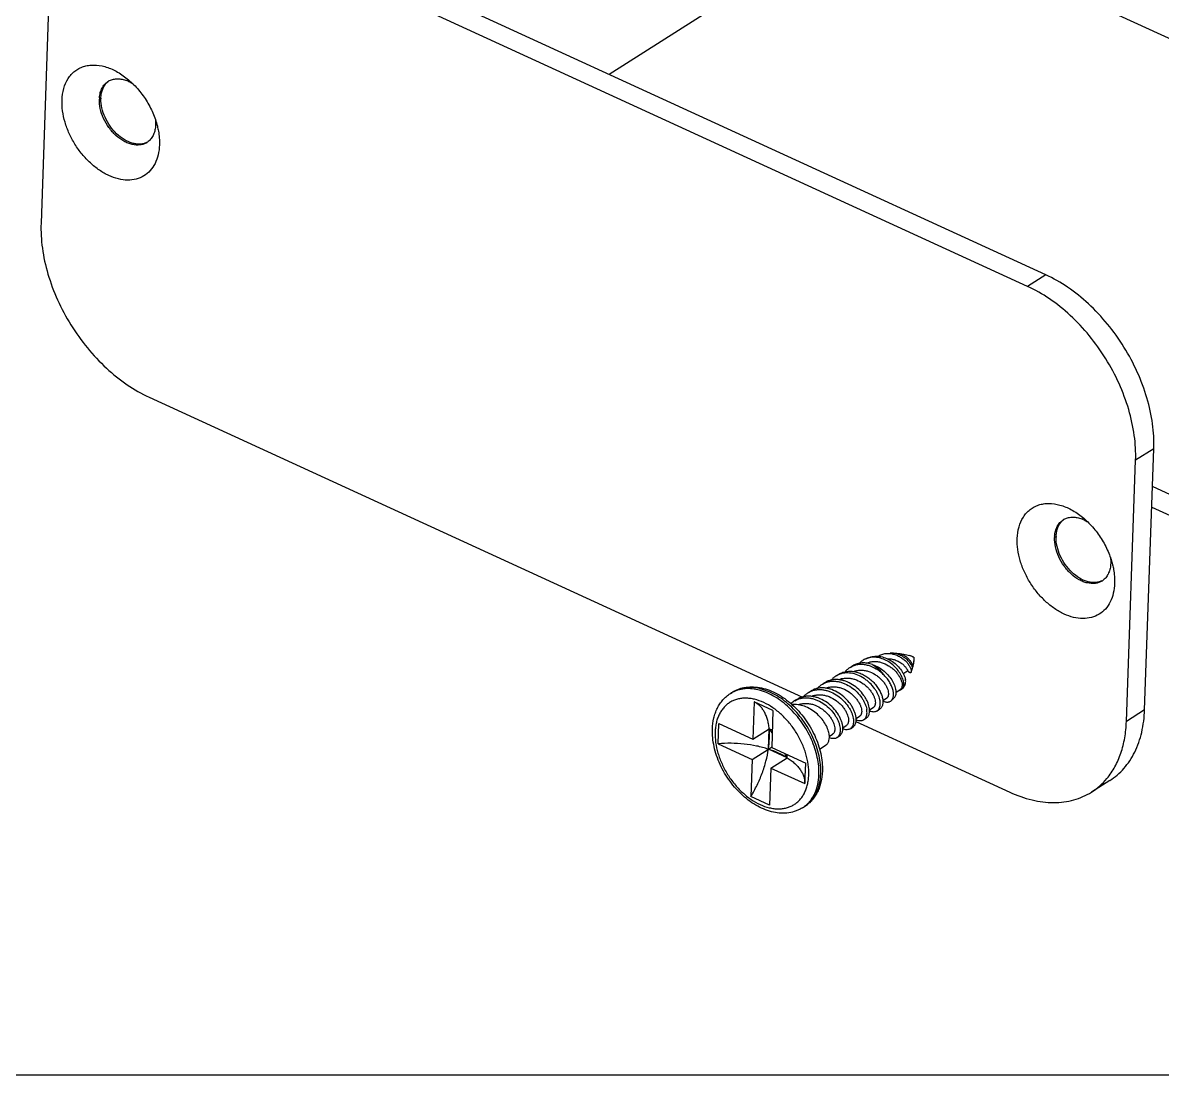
# Model space of a CAD drawing. Header units: millimetres. Extents: x 1354 to 1948, y 682 to 1102.
# Drawn here: x 1629.7 to 1724.2, y 834.4 to 921.6 of the extents above; entities that cross this region are included whole.
import ezdxf

# ---------------------------------------------------------------- set-up
doc = ezdxf.new("R2010")
doc.units = ezdxf.units.MM
doc.layers.add('02___PRT_ALL_AXES', color=7, linetype='Continuous')

msp = doc.modelspace()

# ---------------------------------------------------------------- linework, layer by layer
at = {"color": 7, "linetype": 'Continuous'}
for p, q in [((1667.264, 946.687), (1739.134, 913.706)), ((1714.506, 900.721), (1643.163, 933.46)), ((1712.994, 899.764), (1641.651, 932.503)), ((1700.546, 931.414), (1678.309, 917.332)), ((1631.98, 926.629), (1631.231, 904.991)), ((1714.506, 900.721), (1712.994, 899.764)), ((1640.187, 890.584), (1694.34, 865.733)), ((1723.461, 886.307), (1721.95, 885.35)), ((1722.698, 864.675), (1723.461, 886.307)), ((1721.187, 863.718), (1721.95, 885.35)), ((1737.822, 876.526), (1723.351, 883.167)), ((1723.291, 881.477), (1733.907, 876.605)), ((1703.578, 869.031), (1703.576, 868.941)), ((1702.699, 867.672), (1703.056, 867.898)), ((1703.142, 867.823), (1703.143, 867.822)), ((1702.084, 866.123), (1702.442, 866.35)), ((1700.999, 865.436), (1701.308, 865.632)), ((1698.781, 863.956), (1699.075, 864.142)), ((1699.895, 864.662), (1700.208, 864.86)), ((1722.698, 864.675), (1721.187, 863.718)), ((1697.678, 863.182), (1697.975, 863.37)), ((1698.77, 863.7), (1711.515, 857.851)), ((1696.563, 862.476), (1696.841, 862.652)), ((1719.805, 858.811), (1718.293, 857.853))]:
    msp.add_line(p, q, dxfattribs=at)
msp.add_lwpolyline([(1575.414, 1063.879), (1911.755, 1063.879), (1911.755, 834.397), (1575.414, 834.397)], close=True)
msp.add_lwpolyline([(1703.054, 867.895), (1703.09, 867.869), (1703.13, 867.834), (1703.142, 867.823)], dxfattribs=at)
for centre, radius, start, end in [((1637.665, 915.66), 1.389, 128.69804, 139.38825), ((1637.5, 915.628), 1.327, 119.58226, 122.35306), ((1637.506, 915.619), 1.338, 116.11585, 119.57897), ((1637.369, 914.321), 2.673, 65.31698, 68.98037), ((1638.703, 915.19), 2.638, 175.74058, 177.98688), ((1638.924, 915.267), 2.733, 177.98347, 179.33405), ((1639.29, 912.802), 1.329, 302.35439, 303.99527), ((1639.283, 912.811), 1.339, 304.00094, 308.56211), ((1716.831, 879.331), 1.389, 128.69804, 139.38825), ((1716.666, 879.3), 1.327, 119.58226, 122.35306), ((1716.671, 879.29), 1.338, 116.11585, 119.57897), ((1716.534, 877.992), 2.673, 65.31698, 68.98037), ((1717.868, 878.862), 2.638, 175.74058, 177.98688), ((1718.09, 878.938), 2.733, 177.98347, 179.33405), ((1718.449, 876.483), 1.339, 304.00094, 308.56211), ((1718.455, 876.474), 1.329, 302.35439, 303.99527), ((1701.652, 867.512), 1.86, 74.94852, 82.05967), ((1703.469, 868.658), 0.388, 73.66735, 80.00735), ((1699.123, 866.809), 1.611, 111.88409, 120.97083), ((1703.328, 868.231), 0.141, 335.85005, 337.56076), ((1703.353, 868.173), 0.104, 359.35196, 0.05385), ((1696.834, 865.408), 1.633, 111.90677, 120.97882), ((1697.972, 866.098), 1.628, 111.63609, 120.95754), ((1698.001, 865.802), 1.497, 104.86425, 114.11643), ((1689.696, 863.918), 2.493, 118.18755, 122.34005), ((1695.682, 864.701), 1.647, 111.74642, 120.97863), ((1696.867, 865.081), 1.5, 105.56416, 112.77965), ((1702.339, 866.685), 0.388, 274.53393, 279.11063), ((1694.552, 863.998), 1.667, 121.03963, 134.71918), ((1694.546, 864.004), 1.659, 112.04989, 120.97927), ((1694.58, 863.677), 1.526, 105.84751, 112.43857), ((1695.712, 864.399), 1.522, 105.13433, 113.9177), ((1693.023, 858.665), 2.489, 302.34485, 306.48784), ((1693.176, 858.763), 2.491, 302.34624, 307.11298)]:
    msp.add_arc(centre, radius, start, end, dxfattribs=at)
for points, start_tangent, end_tangent in [([(1632.974, 915.189), (1633.121, 916.161), (1633.481, 916.977), (1633.735, 917.313), (1634.035, 917.594), (1634.375, 917.816), (1634.752, 917.977), (1635.16, 918.074), (1635.593, 918.105), (1636.512, 917.972), (1637.458, 917.585), (1638.38, 916.964)], (0.035258, 0.999378), (0.775218, -0.631693)), ([(1636.073, 915.386), (1636.145, 915.819), (1636.293, 916.199), (1636.51, 916.512), (1636.79, 916.749)], (0.074406, 0.997228), (0.844758, 0.535148)), ([(1636.193, 915.363), (1636.229, 915.712), (1636.313, 916.034), (1636.441, 916.319), (1636.611, 916.564)], (0.035258, 0.999378), (0.651286, 0.758832)), ([(1636.917, 916.82), (1637.232, 916.929), (1637.578, 916.966), (1637.947, 916.927), (1638.327, 916.816)], (0.897883, 0.440234), (0.933529, -0.358503)), ([(1638.38, 916.964), (1639.218, 916.153), (1639.937, 915.191), (1640.5, 914.13), (1640.874, 913.025)], (0.775218, -0.631693), (0.239675, -0.970853)), ([(1638.485, 916.75), (1638.586, 916.701), (1638.885, 916.527)], (0.908871, -0.417077), (0.836923, -0.54732)), ([(1641.046, 911.485), (1640.938, 910.663), (1640.679, 909.944), (1640.279, 909.356), (1639.754, 908.92), (1639.123, 908.655), (1638.411, 908.569), (1637.645, 908.666), (1636.855, 908.943), (1636.07, 909.389), (1635.322, 909.986), (1634.639, 910.712), (1634.046, 911.54), (1633.568, 912.436), (1633.222, 913.367), (1633.021, 914.296), (1632.974, 915.189)], (-0.035258, -0.999378), (0.035258, 0.999378)), ([(1640, 911.68), (1639.734, 911.55), (1639.438, 911.478), (1638.784, 911.515), (1638.441, 911.622), (1638.097, 911.786), (1637.435, 912.269), (1636.858, 912.921), (1636.414, 913.686), (1636.142, 914.497), (1636.067, 915.283)], (-0.844758, -0.535148), (0.035258, 0.999378)), ([(1639.979, 911.679), (1639.708, 911.585), (1639.414, 911.545), (1639.102, 911.56), (1638.779, 911.629), (1638.123, 911.924), (1637.499, 912.407), (1636.956, 913.039), (1636.537, 913.771), (1636.275, 914.545), (1636.192, 915.298)], (-0.905374, -0.424615), (0.011692, 0.999932)), ([(1640.699, 913.64), (1640.713, 913.514), (1640.724, 913.146)], (0.128366, -0.991727), (-0.035258, -0.999378)), ([(1640.724, 913.146), (1640.673, 912.721), (1640.552, 912.341), (1640.365, 912.019), (1640.118, 911.764)], (-0.035258, -0.999378), (-0.781979, -0.623305)), ([(1640.874, 913.025), (1640.958, 912.63), (1641.046, 911.485)], (0.239675, -0.970853), (-0.035258, -0.999378)), ([(1631.231, 904.991), (1631.341, 902.931), (1631.805, 900.786), (1632.604, 898.639), (1633.708, 896.572), (1635.075, 894.665), (1636.651, 892.99), (1638.377, 891.612), (1640.187, 890.584)], (-0.034609, -0.999401), (0.908872, -0.417076)), ([(1723.461, 886.307), (1723.352, 888.367), (1722.889, 890.513), (1722.091, 892.661), (1720.987, 894.729), (1719.62, 896.638), (1718.043, 898.314), (1716.316, 899.693), (1714.506, 900.721)], (0.035258, 0.999378), (-0.908872, 0.417076)), ([(1721.95, 885.35), (1721.841, 887.41), (1721.378, 889.556), (1720.579, 891.704), (1719.475, 893.772), (1718.108, 895.681), (1716.531, 897.356), (1714.804, 898.735), (1712.994, 899.764)], (0.035258, 0.999378), (-0.908872, 0.417076)), ([(1712.139, 878.861), (1712.286, 879.832), (1712.646, 880.649), (1712.901, 880.984), (1713.2, 881.265), (1713.541, 881.488), (1713.918, 881.648), (1714.325, 881.745), (1714.759, 881.777), (1715.677, 881.644), (1716.624, 881.256), (1717.545, 880.635)], (0.035258, 0.999378), (0.775218, -0.631693)), ([(1715.238, 879.058), (1715.311, 879.491), (1715.458, 879.871), (1715.676, 880.184), (1715.956, 880.421)], (0.074406, 0.997228), (0.844758, 0.535148)), ([(1715.359, 879.034), (1715.395, 879.384), (1715.478, 879.705), (1715.606, 879.991), (1715.776, 880.235)], (0.035258, 0.999378), (0.651286, 0.758832)), ([(1716.082, 880.491), (1716.397, 880.601), (1716.744, 880.637), (1717.112, 880.599), (1717.493, 880.487)], (0.897883, 0.440234), (0.933529, -0.358503)), ([(1717.545, 880.635), (1718.383, 879.825), (1719.103, 878.863), (1719.665, 877.801), (1720.04, 876.697)], (0.775218, -0.631693), (0.239675, -0.970853)), ([(1717.65, 880.421), (1717.751, 880.372), (1718.051, 880.199)], (0.908871, -0.417077), (0.836923, -0.54732)), ([(1720.211, 875.156), (1720.103, 874.335), (1719.845, 873.616), (1719.445, 873.027), (1718.919, 872.592), (1718.289, 872.326), (1717.576, 872.24), (1716.811, 872.338), (1716.02, 872.614), (1715.236, 873.06), (1714.488, 873.658), (1713.804, 874.384), (1713.212, 875.211), (1712.733, 876.107), (1712.387, 877.038), (1712.187, 877.968), (1712.139, 878.861)], (-0.035258, -0.999378), (0.035258, 0.999378)), ([(1719.166, 875.351), (1718.899, 875.221), (1718.603, 875.15), (1717.95, 875.186), (1717.606, 875.293), (1717.262, 875.457), (1716.601, 875.94), (1716.023, 876.593), (1715.579, 877.357), (1715.308, 878.168), (1715.233, 878.955)], (-0.844758, -0.535148), (0.035258, 0.999378)), ([(1719.144, 875.35), (1718.874, 875.256), (1718.58, 875.216), (1718.268, 875.231), (1717.944, 875.3), (1717.289, 875.595), (1716.665, 876.078), (1716.122, 876.711), (1715.703, 877.443), (1715.441, 878.216), (1715.357, 878.97)], (-0.905374, -0.424615), (0.011692, 0.999932)), ([(1719.865, 877.312), (1719.879, 877.186), (1719.889, 876.818)], (0.128366, -0.991727), (-0.035258, -0.999378)), ([(1719.889, 876.818), (1719.838, 876.393), (1719.717, 876.013), (1719.531, 875.691), (1719.284, 875.435)], (-0.035258, -0.999378), (-0.781979, -0.623305)), ([(1720.04, 876.697), (1720.124, 876.302), (1720.211, 875.156)], (0.239675, -0.970853), (-0.035258, -0.999378)), ([(1699.595, 868.903), (1699.31, 868.743), (1699.064, 868.525)], (-0.920171, -0.391516), (-0.674561, -0.738219)), ([(1699.887, 868.994), (1699.812, 868.977), (1699.595, 868.903)], (-0.978411, -0.206668), (-0.920171, -0.391516)), ([(1699.883, 869.017), (1700.106, 869.08), (1700.341, 869.112), (1700.584, 869.112), (1700.832, 869.08), (1701.328, 868.927), (1701.797, 868.667), (1702.21, 868.324), (1702.541, 867.932), (1702.669, 867.728), (1702.769, 867.527), (1702.84, 867.334), (1702.882, 867.153)], (0.938971, 0.343995), (0.150544, -0.988603)), ([(1702.715, 866.952), (1702.678, 867.135), (1702.614, 867.329), (1702.524, 867.53), (1702.408, 867.732), (1702.106, 868.125), (1701.726, 868.477), (1701.289, 868.758), (1700.82, 868.947), (1700.344, 869.029), (1700.112, 869.026), (1699.887, 868.994)], (-0.132143, 0.991231), (-0.978411, -0.206668)), ([(1700.609, 869.111), (1700.909, 869.262), (1701.245, 869.34)], (0.831165, 0.556026), (0.993792, 0.111256)), ([(1701.245, 869.34), (1701.332, 869.347), (1701.602, 869.34)], (0.993792, 0.111256), (0.994514, -0.1046)), ([(1701.364, 868.909), (1701.701, 868.891), (1702.035, 868.804), (1702.347, 868.66), (1702.618, 868.476), (1702.831, 868.277), (1702.912, 868.182), (1702.975, 868.094), (1703.021, 868.018), (1703.048, 867.957), (1703.055, 867.934), (1703.059, 867.916), (1703.06, 867.909), (1703.059, 867.904), (1703.056, 867.898)], (0.998389, 0.056743), (-0.844821, -0.53505)), ([(1701.602, 869.34), (1701.918, 869.279), (1702.227, 869.165), (1702.519, 869.004), (1702.782, 868.806), (1703.006, 868.585), (1703.18, 868.355), (1703.246, 868.243), (1703.297, 868.137), (1703.333, 868.037), (1703.353, 867.948)], (0.994514, -0.1046), (0.153777, -0.988106)), ([(1701.909, 869.354), (1701.833, 869.363), (1701.607, 869.368)], (-0.9906, 0.136792), (-0.998975, -0.045275)), ([(1701.907, 869.354), (1701.967, 869.361), (1702.152, 869.365)], (0.988092, 0.153865), (0.998198, -0.060014)), ([(1703.414, 868.318), (1703.346, 868.443), (1703.245, 868.584), (1703.113, 868.732), (1702.954, 868.878), (1702.772, 869.014), (1702.571, 869.135), (1702.135, 869.308)], (-0.416452, 0.909158), (-0.965822, 0.259205)), ([(1702.152, 869.365), (1702.389, 869.328), (1702.623, 869.248), (1702.846, 869.128), (1703.048, 868.977), (1703.219, 868.802), (1703.351, 868.619), (1703.4, 868.528), (1703.437, 868.441), (1703.461, 868.359), (1703.472, 868.286)], (0.998198, -0.060014), (0.067879, -0.997694)), ([(1703.536, 869.039), (1703.513, 869.049), (1703.486, 869.061), (1703.418, 869.093), (1703.335, 869.13), (1703.237, 869.165)], (-0.930362, 0.366642), (-0.949843, 0.312727)), ([(1703.576, 868.941), (1703.544, 868.612), (1703.472, 868.286)], (-0.035497, -0.99937), (-0.274022, -0.961723)), ([(1703.578, 869.031), (1703.561, 869.031), (1703.536, 869.039)], (-0.948609, -0.316451), (-0.930362, 0.366642)), ([(1697.364, 867.631), (1697.69, 867.781), (1698.049, 867.859), (1698.429, 867.864), (1698.819, 867.797), (1699.207, 867.663), (1699.581, 867.467), (1699.929, 867.22), (1700.242, 866.932), (1700.509, 866.615), (1700.724, 866.283), (1700.881, 865.951), (1700.977, 865.632), (1701.001, 865.482), (1701.01, 865.34), (1700.983, 865.088), (1700.947, 864.981), (1700.898, 864.888), (1700.836, 864.81), (1700.761, 864.749)], (0.85728, 0.51485), (-0.831875, -0.554964)), ([(1698.294, 868.19), (1698.069, 868.027), (1697.873, 867.825)], (-0.857238, -0.51492), (-0.633916, -0.773402)), ([(1700.144, 868.433), (1699.711, 868.539), (1699.285, 868.558), (1699.079, 868.533), (1698.882, 868.486), (1698.694, 868.416), (1698.517, 868.324)], (-0.945959, 0.324286), (-0.857093, -0.515161)), ([(1701.034, 867.613), (1700.756, 867.849), (1700.454, 868.053), (1699.802, 868.338), (1699.468, 868.409), (1699.139, 868.427), (1698.821, 868.393), (1698.523, 868.304)], (-0.725506, 0.688216), (-0.927853, -0.372947)), ([(1698.576, 867.841), (1698.854, 867.929), (1699.151, 867.963), (1699.458, 867.945), (1699.768, 867.876), (1700.362, 867.603), (1700.63, 867.411), (1700.869, 867.193), (1701.073, 866.957), (1701.237, 866.714), (1701.359, 866.473), (1701.435, 866.244), (1701.466, 866.037), (1701.453, 865.862), (1701.431, 865.788), (1701.399, 865.724), (1701.358, 865.672), (1701.308, 865.632)], (0.91949, 0.393114), (-0.844927, -0.534881)), ([(1699.679, 868.546), (1699.957, 868.64), (1700.254, 868.68), (1700.563, 868.667), (1700.875, 868.602), (1701.475, 868.333), (1701.747, 868.142), (1701.99, 867.924), (1702.197, 867.687), (1702.365, 867.442), (1702.489, 867.199), (1702.568, 866.968), (1702.6, 866.76), (1702.588, 866.582), (1702.566, 866.507), (1702.533, 866.443), (1702.492, 866.39), (1702.442, 866.35)], (0.910228, 0.414108), (-0.844801, -0.535081)), ([(1700.144, 868.433), (1700.649, 868.2), (1701.111, 867.87), (1701.504, 867.472), (1701.807, 867.037), (1701.919, 866.817), (1702.004, 866.601), (1702.06, 866.394), (1702.087, 866.2), (1702.087, 866.024), (1702.058, 865.87), (1702.004, 865.74), (1701.926, 865.639)], (0.945959, -0.324286), (-0.722042, -0.69185)), ([(1700.144, 868.433), (1700.62, 868.085), (1701.034, 867.613)], (0.874362, -0.485273), (0.578057, -0.815997)), ([(1703.353, 867.948), (1703.358, 867.869), (1703.348, 867.806)], (0.153777, -0.988106), (-0.330218, -0.943905)), ([(1703.435, 868.267), (1703.431, 868.279), (1703.414, 868.318)], (-0.342771, 0.939419), (-0.416452, 0.909158)), ([(1703.451, 868.216), (1703.448, 868.227), (1703.435, 868.267)], (-0.223767, 0.974643), (-0.342771, 0.939419)), ([(1703.455, 868.196), (1703.454, 868.201), (1703.451, 868.216)], (-0.15012, 0.988668), (-0.223767, 0.974643)), ([(1703.457, 868.174), (1703.456, 868.179), (1703.455, 868.196)], (-0.000885, 1), (-0.15012, 0.988668)), ([(1703.455, 868.156), (1703.456, 868.16), (1703.457, 868.172)], (0.253079, 0.967446), (0.011365, 0.999935)), ([(1703.466, 868.2), (1703.464, 868.194), (1703.458, 868.177)], (-0.242951, -0.970039), (-0.381811, -0.92424)), ([(1703.471, 868.225), (1703.47, 868.219), (1703.466, 868.2)], (-0.126522, -0.991964), (-0.242951, -0.970039)), ([(1703.472, 868.286), (1703.473, 868.27), (1703.471, 868.225)], (0.067879, -0.997694), (-0.126522, -0.991964)), ([(1699.878, 864.865), (1699.818, 865.107), (1699.72, 865.36), (1699.588, 865.617), (1699.422, 865.873), (1699.001, 866.355), (1698.483, 866.757), (1697.905, 867.041), (1697.606, 867.128), (1697.307, 867.175), (1697.013, 867.18), (1696.73, 867.143), (1696.463, 867.064), (1696.216, 866.942)], (-0.179337, 0.983788), (-0.85728, -0.514851)), ([(1696.225, 866.924), (1696.475, 867.002), (1696.74, 867.044), (1697.015, 867.047), (1697.297, 867.013), (1697.58, 866.942), (1697.86, 866.838), (1698.394, 866.537), (1698.866, 866.138), (1699.249, 865.675), (1699.399, 865.433), (1699.519, 865.19), (1699.607, 864.952), (1699.664, 864.724)], (0.927591, 0.373598), (0.178659, -0.983911)), ([(1697.135, 867.494), (1696.915, 867.335), (1696.723, 867.141)], (-0.857249, -0.514902), (-0.642676, -0.766138)), ([(1698.365, 867.707), (1697.85, 867.725), (1697.605, 867.685), (1697.372, 867.611)], (-0.987875, 0.155249), (-0.92946, -0.368922)), ([(1697.616, 867.249), (1697.903, 867.298), (1698.203, 867.297), (1698.508, 867.246), (1698.81, 867.15), (1699.379, 866.837), (1699.63, 866.633), (1699.853, 866.407), (1700.04, 866.168), (1700.188, 865.925), (1700.295, 865.686), (1700.36, 865.462), (1700.381, 865.259), (1700.361, 865.087), (1700.336, 865.015), (1700.302, 864.952), (1700.259, 864.9), (1700.208, 864.86)], (0.966277, 0.257505), (-0.844758, -0.535149)), ([(1700.704, 864.787), (1700.787, 865.107), (1700.79, 865.202), (1700.784, 865.302), (1700.75, 865.515), (1700.685, 865.74), (1700.589, 865.975), (1700.462, 866.212), (1700.307, 866.447), (1699.919, 866.893), (1699.692, 867.093), (1699.446, 867.272), (1698.918, 867.552), (1698.365, 867.707)], (0.466493, 0.884525), (-0.987875, 0.155249)), ([(1701.693, 865.427), (1701.758, 865.497), (1701.811, 865.582), (1701.851, 865.682), (1701.877, 865.795), (1701.885, 866.056), (1701.831, 866.351), (1701.716, 866.669), (1701.542, 866.994), (1701.313, 867.313), (1701.034, 867.613)], (0.757036, 0.653373), (-0.725506, 0.688216)), ([(1702.715, 866.952), (1702.726, 866.799), (1702.714, 866.661), (1702.681, 866.541), (1702.628, 866.443)], (0.132143, -0.991231), (-0.586413, -0.810012)), ([(1702.828, 866.739), (1702.887, 866.916), (1702.893, 867.028), (1702.882, 867.153)], (0.534631, 0.845086), (-0.150544, 0.988603)), ([(1703.348, 867.806), (1703.335, 867.779), (1703.317, 867.76), (1703.295, 867.748), (1703.269, 867.745), (1703.241, 867.75), (1703.209, 867.765), (1703.176, 867.789), (1703.143, 867.822)], (-0.330218, -0.943905), (-0.666319, 0.745666)), ([(1686.878, 863.095), (1686.997, 863.999), (1687.121, 864.419), (1687.288, 864.812), (1687.497, 865.173), (1687.748, 865.499), (1688.038, 865.784), (1688.362, 866.024)], (0.035258, 0.999378), (0.844843, 0.535014)), ([(1688.516, 866.121), (1688.782, 866.27), (1689.062, 866.39), (1689.66, 866.54), (1690.291, 866.572), (1690.941, 866.488), (1691.596, 866.293), (1692.243, 865.994), (1692.872, 865.599), (1693.471, 865.117), (1694.03, 864.558), (1694.536, 863.933), (1694.979, 863.256), (1695.352, 862.54), (1695.645, 861.801), (1695.853, 861.053), (1695.992, 859.588)], (0.844843, 0.535014), (-0.035258, -0.999378)), ([(1695.858, 859.396), (1695.836, 860.115), (1695.718, 860.863), (1695.508, 861.623), (1695.211, 862.377), (1694.833, 863.11), (1694.383, 863.805), (1693.869, 864.447), (1693.304, 865.022), (1692.7, 865.518), (1692.07, 865.923), (1691.427, 866.23), (1690.787, 866.43), (1690.162, 866.52), (1689.567, 866.498), (1689.284, 866.445), (1689.014, 866.364), (1688.757, 866.256), (1688.516, 866.121)], (0.035258, 0.999378), (-0.844863, -0.534982)), ([(1695.705, 859.298), (1695.683, 860.003), (1695.571, 860.735), (1695.37, 861.479), (1695.085, 862.219), (1694.722, 862.939), (1694.288, 863.625), (1693.793, 864.262), (1693.246, 864.836), (1692.66, 865.336), (1692.046, 865.751), (1691.418, 866.073), (1690.789, 866.294), (1690.172, 866.41), (1689.579, 866.419), (1689.297, 866.382), (1689.024, 866.32), (1688.765, 866.23), (1688.518, 866.115)], (0.035258, 0.999378), (-0.881396, -0.472379)), ([(1694.421, 865.759), (1694.614, 865.954), (1694.834, 866.112)], (0.646297, 0.763086), (0.857277, 0.514856)), ([(1698.766, 864.134), (1698.705, 864.38), (1698.608, 864.637), (1698.474, 864.899), (1698.307, 865.159), (1697.88, 865.648), (1697.357, 866.058), (1696.772, 866.347), (1696.469, 866.436), (1696.166, 866.484), (1695.869, 866.49), (1695.583, 866.452), (1695.313, 866.372), (1695.063, 866.25)], (-0.175875, 0.984413), (-0.857279, -0.514853)), ([(1695.072, 866.23), (1695.325, 866.309), (1695.593, 866.35), (1695.872, 866.352), (1696.156, 866.316), (1696.442, 866.244), (1696.725, 866.138), (1697.265, 865.831), (1697.743, 865.425), (1698.128, 864.956), (1698.28, 864.709), (1698.401, 864.463), (1698.49, 864.221), (1698.546, 863.989)], (0.928623, 0.371025), (0.175201, -0.984533)), ([(1695.576, 866.449), (1695.771, 866.647), (1695.994, 866.809)], (0.64108, 0.767474), (0.857279, 0.514853)), ([(1696.465, 866.526), (1696.752, 866.579), (1697.052, 866.58), (1697.358, 866.532), (1697.662, 866.437), (1698.234, 866.126), (1698.488, 865.922), (1698.712, 865.696), (1698.901, 865.457), (1699.052, 865.213), (1699.16, 864.973), (1699.225, 864.747), (1699.247, 864.544), (1699.228, 864.371), (1699.203, 864.298), (1699.169, 864.235), (1699.126, 864.183), (1699.075, 864.142)], (0.963131, 0.269031), (-0.844935, -0.534869)), ([(1702.455, 866.316), (1702.442, 866.312), (1702.401, 866.303)], (-0.951065, -0.308992), (-0.987349, -0.158561)), ([(1702.628, 866.443), (1702.551, 866.365), (1702.455, 866.316)], (-0.586413, -0.810012), (-0.951065, -0.308992)), ([(1694.861, 859.273), (1694.816, 860.131), (1694.623, 861.025), (1694.29, 861.92), (1693.83, 862.782), (1693.261, 863.577), (1692.603, 864.275), (1691.884, 864.85), (1691.13, 865.279), (1690.37, 865.545), (1689.997, 865.614), (1689.633, 865.638), (1689.283, 865.619), (1688.949, 865.556), (1688.634, 865.449), (1688.342, 865.3), (1688.075, 865.11), (1687.837, 864.882), (1687.628, 864.616), (1687.452, 864.316), (1687.31, 863.984), (1687.204, 863.624), (1687.133, 863.24), (1687.1, 862.834)], (0.035258, 0.999378), (-0.035258, -0.999378)), ([(1696.548, 862.676), (1696.499, 862.887), (1696.424, 863.108), (1696.196, 863.559), (1695.873, 863.999), (1695.469, 864.398), (1695.003, 864.729), (1694.498, 864.967), (1693.978, 865.095), (1693.471, 865.103)], (-0.169285, 0.985567), (-0.993935, -0.109969)), ([(1697.66, 863.407), (1697.599, 863.657), (1697.501, 863.918), (1697.366, 864.184), (1697.197, 864.448), (1696.766, 864.946), (1696.236, 865.362), (1695.644, 865.656), (1695.338, 865.747), (1695.031, 865.796), (1694.731, 865.803), (1694.441, 865.765), (1694.168, 865.684), (1693.915, 865.56)], (-0.172537, 0.985003), (-0.857278, -0.514855)), ([(1693.924, 865.542), (1694.18, 865.623), (1694.451, 865.665), (1694.733, 865.669), (1695.022, 865.633), (1695.312, 865.56), (1695.599, 865.452), (1696.147, 865.141), (1696.632, 864.728), (1697.023, 864.25), (1697.176, 863.999), (1697.299, 863.748), (1697.389, 863.502), (1697.445, 863.266)], (0.92666, 0.3759), (0.171901, -0.985114)), ([(1694.163, 865.145), (1694.458, 865.2), (1694.767, 865.202), (1695.083, 865.152), (1695.397, 865.054), (1695.987, 864.729), (1696.249, 864.517), (1696.481, 864.281), (1696.675, 864.03), (1696.83, 863.775), (1696.941, 863.524), (1697.007, 863.288), (1697.027, 863.075), (1697.005, 862.893), (1696.978, 862.817), (1696.941, 862.75), (1696.895, 862.695), (1696.841, 862.652)], (0.961821, 0.273681), (-0.844933, -0.534873)), ([(1695.315, 865.868), (1695.61, 865.919), (1695.919, 865.918), (1696.233, 865.866), (1696.545, 865.766), (1697.132, 865.439), (1697.392, 865.226), (1697.621, 864.991), (1697.814, 864.741), (1697.967, 864.487), (1698.076, 864.238), (1698.141, 864.002), (1698.161, 863.791), (1698.138, 863.61), (1698.111, 863.534), (1698.075, 863.468), (1698.029, 863.413), (1697.975, 863.37)], (0.965048, 0.262072), (-0.844865, -0.534979)), ([(1701, 865.421), (1701.201, 865.342), (1701.297, 865.322), (1701.389, 865.317), (1701.475, 865.325), (1701.554, 865.346), (1701.627, 865.38), (1701.693, 865.427)], (0.88811, -0.459631), (0.757036, 0.653373)), ([(1698.528, 863.26), (1698.604, 863.321), (1698.667, 863.399), (1698.718, 863.491), (1698.756, 863.597), (1698.791, 863.846), (1698.766, 864.134)], (0.831936, 0.554871), (-0.175875, 0.984413)), ([(1699.589, 864.032), (1699.649, 864.171), (1699.682, 864.335), (1699.687, 864.521), (1699.664, 864.724)], (0.501292, 0.865278), (-0.178659, 0.983911)), ([(1699.648, 864.006), (1699.721, 864.067), (1699.784, 864.143), (1699.834, 864.234), (1699.871, 864.338), (1699.903, 864.582), (1699.878, 864.865)], (0.831744, 0.555159), (-0.179337, 0.983788)), ([(1699.9, 864.607), (1700.082, 864.542), (1700.253, 864.52), (1700.406, 864.54), (1700.476, 864.565), (1700.539, 864.601)], (0.907668, -0.419689), (0.831977, 0.554811)), ([(1700.539, 864.601), (1700.631, 864.681), (1700.704, 864.787)], (0.831977, 0.554811), (0.466493, 0.884525)), ([(1719.805, 858.811), (1720.427, 859.271), (1720.983, 859.821), (1721.468, 860.456), (1721.877, 861.17), (1722.456, 862.808), (1722.698, 864.675)], (0.844818, 0.535053), (0.035258, 0.999378)), ([(1697.445, 863.266), (1697.468, 863.052), (1697.461, 862.858), (1697.423, 862.686), (1697.358, 862.542)], (0.171901, -0.985114), (-0.518571, -0.855034)), ([(1697.415, 862.517), (1697.492, 862.58), (1697.557, 862.659), (1697.609, 862.753), (1697.648, 862.861), (1697.684, 863.114), (1697.66, 863.407)], (0.831961, 0.554834), (-0.172537, 0.985003)), ([(1698.467, 863.286), (1698.395, 863.188), (1698.307, 863.112)], (-0.502502, -0.864576), (-0.831882, -0.554953)), ([(1698.546, 863.989), (1698.569, 863.783), (1698.563, 863.594), (1698.529, 863.427), (1698.467, 863.286)], (0.175201, -0.984533), (-0.502502, -0.864576)), ([(1698.789, 863.862), (1698.972, 863.799), (1699.143, 863.779), (1699.298, 863.8), (1699.367, 863.826), (1699.432, 863.862)], (0.912928, -0.40812), (0.831872, 0.554968)), ([(1699.432, 863.862), (1699.518, 863.936), (1699.589, 864.032)], (0.831872, 0.554968), (0.501292, 0.865278)), ([(1719.576, 858.986), (1720.232, 859.956), (1720.725, 861.083), (1721.046, 862.346), (1721.187, 863.718)], (0.638588, 0.769549), (0.035258, 0.999378)), ([(1694.355, 856.562), (1694.089, 856.413), (1693.809, 856.293), (1693.211, 856.143), (1692.579, 856.111), (1691.93, 856.195), (1691.275, 856.39), (1690.628, 856.689), (1689.998, 857.084), (1689.399, 857.566), (1688.841, 858.125), (1688.335, 858.75), (1687.891, 859.427), (1687.519, 860.143), (1687.226, 860.882), (1687.018, 861.63), (1686.878, 863.095)], (-0.844843, -0.535014), (0.035258, 0.999378)), ([(1687.1, 862.834), (1687.145, 861.976), (1687.338, 861.082), (1687.671, 860.187), (1688.131, 859.325), (1688.701, 858.53), (1689.358, 857.832), (1690.077, 857.257), (1690.832, 856.828), (1691.592, 856.562), (1691.964, 856.493), (1692.328, 856.469), (1692.678, 856.488), (1693.013, 856.551), (1693.327, 856.658), (1693.619, 856.807), (1693.886, 856.997), (1694.124, 857.225), (1694.333, 857.491), (1694.509, 857.791), (1694.651, 858.123), (1694.758, 858.483), (1694.828, 858.867), (1694.861, 859.273)], (-0.035258, -0.999378), (0.035258, 0.999378)), ([(1696.295, 861.77), (1696.374, 861.835), (1696.44, 861.915), (1696.494, 862.011), (1696.534, 862.12), (1696.571, 862.378), (1696.548, 862.676)], (0.831924, 0.55489), (-0.169285, 0.985567)), ([(1697.199, 862.373), (1697.067, 862.31), (1696.916, 862.286), (1696.749, 862.299), (1696.571, 862.352)], (-0.831924, -0.55489), (-0.929976, 0.36762)), ([(1697.358, 862.542), (1697.286, 862.447), (1697.199, 862.373)], (-0.518571, -0.855034), (-0.831924, -0.55489)), ([(1698.307, 863.112), (1698.176, 863.05), (1698.027, 863.027), (1697.862, 863.041), (1697.685, 863.095)], (-0.831882, -0.554953), (-0.926575, 0.376111)), ([(1695.992, 859.588), (1695.874, 858.684), (1695.75, 858.264), (1695.583, 857.871), (1695.373, 857.509), (1695.123, 857.184), (1694.833, 856.899), (1694.508, 856.659)], (-0.035258, -0.999378), (-0.844843, -0.535014)), ([(1694.678, 856.777), (1694.933, 856.997), (1695.159, 857.253), (1695.357, 857.542), (1695.524, 857.862), (1695.759, 858.584), (1695.858, 859.396)], (0.797463, 0.603368), (0.035258, 0.999378)), ([(1694.503, 856.663), (1694.762, 856.883), (1694.993, 857.139), (1695.194, 857.429), (1695.364, 857.751), (1695.604, 858.479), (1695.705, 859.298)], (0.803991, 0.594641), (0.035258, 0.999378)), ([(1718.294, 857.854), (1718.975, 858.365), (1719.576, 858.986)], (0.844818, 0.535053), (0.638588, 0.769549)), ([(1711.515, 857.851), (1713.369, 857.205), (1715.163, 856.987), (1716.015, 857.042), (1716.827, 857.206), (1717.589, 857.478), (1718.294, 857.854)], (0.908872, -0.417076), (0.844818, 0.535053))]:
    msp.add_spline(points, degree=3, dxfattribs=dict(at, start_tangent=start_tangent, end_tangent=end_tangent))
at = {"layer": '02___PRT_ALL_AXES', "color": 7, "linetype": 'Continuous'}
for p, q in [((1699.595, 868.903), (1699.883, 869.017)), ((1701.245, 869.34), (1701.607, 869.368)), ((1698.294, 868.19), (1698.517, 868.324)), ((1695.994, 866.809), (1696.216, 866.942)), ((1697.135, 867.494), (1697.364, 867.631)), ((1688.362, 866.024), (1688.516, 866.121)), ((1694.834, 866.112), (1695.063, 866.25)), ((1702.828, 866.739), (1702.628, 866.443)), ((1690.343, 865.323), (1690.234, 862.255)), ((1691.895, 864.611), (1690.343, 865.323)), ((1693.693, 865.427), (1693.915, 865.56)), ((1691.895, 864.611), (1691.787, 861.542)), ((1700.539, 864.601), (1700.761, 864.749)), ((1687.357, 861.858), (1687.416, 863.548)), ((1687.416, 863.548), (1690.234, 862.255)), ((1698.307, 863.112), (1698.528, 863.26)), ((1699.432, 863.862), (1699.648, 864.006)), ((1690.234, 862.255), (1691.579, 863.106)), ((1691.52, 861.416), (1691.579, 863.106)), ((1691.838, 862.988), (1691.579, 863.106)), ((1697.199, 862.373), (1697.415, 862.517)), ((1687.357, 861.858), (1690.175, 860.565)), ((1690.175, 860.565), (1691.52, 861.416)), ((1691.52, 861.416), (1691.771, 861.57)), ((1693.072, 860.704), (1691.52, 861.416)), ((1691.771, 861.57), (1691.788, 861.58)), ((1691.787, 861.542), (1694.605, 860.249)), ((1695.754, 861.409), (1696.295, 861.77)), ((1690.175, 860.565), (1690.066, 857.496)), ((1691.727, 859.852), (1693.072, 860.704)), ((1693.072, 860.704), (1693.08, 860.949)), ((1691.727, 859.852), (1691.619, 856.784)), ((1691.727, 859.852), (1694.545, 858.559)), ((1694.545, 858.559), (1694.605, 860.249)), ((1691.619, 856.784), (1690.066, 857.496)), ((1694.355, 856.562), (1694.508, 856.659))]:
    msp.add_line(p, q, dxfattribs=at)
for centre, radius, start, end in [((1699.074, 869.304), 4.529, 340.683, 345.09041), ((1699.231, 869.261), 4.366, 345.10473, 345.33968), ((1697.722, 870.026), 6.076, 310.8033, 313.77639), ((1679.274, 853.831), 15.409, 35.42874, 37.00775), ((1678.826, 853.529), 15.95, 26.73134, 28.05588)]:
    msp.add_arc(centre, radius, start, end, dxfattribs=at)
for points, start_tangent, end_tangent in [([(1702.152, 869.365), (1702.727, 869.295), (1703.237, 869.165)], (0.998193, -0.060092), (0.949832, -0.31276)), ([(1703.576, 868.941), (1703.544, 868.596), (1703.469, 868.212)], (-0.035695, -0.999363), (-0.240274, -0.970705)), ([(1691.579, 863.106), (1691.523, 863.505), (1691.436, 863.874), (1691.32, 864.211), (1691.176, 864.513), (1691.005, 864.777), (1690.808, 865.001), (1690.586, 865.183), (1690.343, 865.323)], (-0.099595, 0.995028), (-0.907805, 0.419392)), ([(1691.52, 861.416), (1691.603, 862.295), (1691.579, 863.106)], (0.14878, 0.98887), (-0.099595, 0.995028)), ([(1691.52, 861.416), (1690.539, 861.676), (1689.496, 861.839), (1688.423, 861.901), (1687.357, 861.858)], (-0.95077, 0.309899), (-0.995977, -0.089614)), ([(1690.066, 857.496), (1690.576, 858.436), (1690.997, 859.424), (1691.315, 860.428), (1691.52, 861.416)], (0.518695, 0.85496), (0.14878, 0.98887)), ([(1693.072, 860.704), (1692.349, 861.094), (1691.52, 861.416)], (-0.844325, 0.535831), (-0.95077, 0.309899)), ([(1693.072, 860.704), (1693.408, 860.471), (1693.704, 860.224), (1693.959, 859.964), (1694.17, 859.695), (1694.335, 859.417), (1694.453, 859.134), (1694.523, 858.847), (1694.545, 858.559)], (0.844325, -0.535831), (-0.00934, -0.999956))]:
    msp.add_spline(points, degree=3, dxfattribs=dict(at, start_tangent=start_tangent, end_tangent=end_tangent))

doc.saveas('drawing.dxf')
